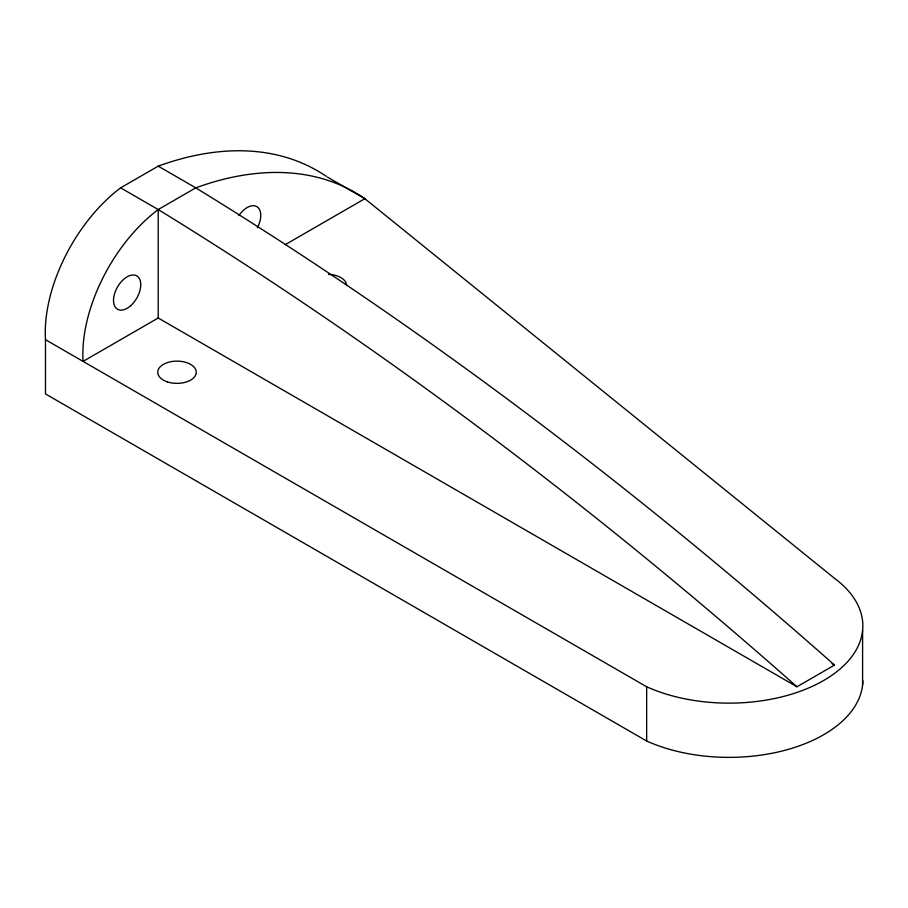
<?xml version="1.0" encoding="UTF-8"?>
<svg xmlns="http://www.w3.org/2000/svg" width="908" height="908" viewBox="0 0 908 908"><rect width="100%" height="100%" fill="white"/><g stroke="black" fill="none" stroke-linecap="round" stroke-linejoin="round"><path stroke-width="1.36" d="M862.85 680.852A133.851 77.282 0 0 1 787.123 749.702A133.851 77.282 0 0 1 646.655 741.019L45.479 393.924L45.479 339.694A125.554 72.492 -60 0 1 120.628 187.843L158.208 166.153A428.258 247.26 -60 0 1 326.176 176.243M158.208 166.153L195.776 187.843A3995.166 2306.626 60 0 1 834.52 665.087L796.952 686.777L158.208 318.004L83.059 361.384A125.554 72.492 -60 0 1 158.208 209.544L195.776 187.843A428.258 247.26 -60 0 1 364.857 198.693L834.52 578.317A133.851 77.282 0 0 1 823.647 680.501A133.851 77.282 0 0 1 646.655 686.777L45.479 339.694M285.214 244.672L364.857 198.693L327.289 177.003M120.628 187.843L158.208 209.544A3995.166 2306.626 60 0 1 796.952 686.777M832.069 663.669L834.52 665.087M862.6 630.595L862.6 684.836M646.655 686.777L646.655 741.019M158.208 209.544L158.208 318.004M238.849 215.582A19.261 11.123 -60 0 1 257.077 206.786A19.261 11.123 -60 0 1 257.384 227.738M328.537 274.364A19.261 11.123 0 0 1 346.55 285.464M167.356 381.871A19.261 11.123 0 0 0 196.253 372.235A19.261 11.123 0 0 0 167.356 362.61A19.261 11.123 0 0 0 167.356 381.871M130.661 305.712A19.261 11.123 -60 0 0 136.768 275.873A19.261 11.123 -60 0 0 113.977 296.076A19.261 11.123 -60 0 0 130.661 305.712"/></g></svg>
